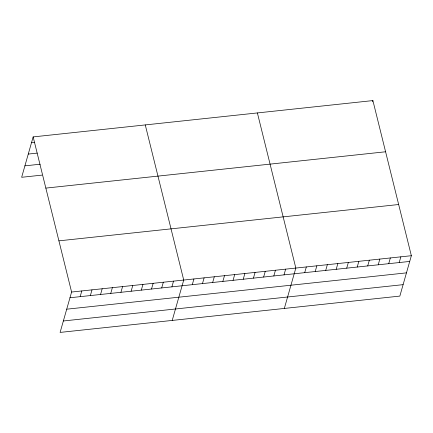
<?xml version="1.0" encoding="UTF-8"?>
<svg xmlns="http://www.w3.org/2000/svg" width="433" height="433" viewBox="0 0 433 433"><rect width="100%" height="100%" fill="white"/><g stroke="black" fill="none" stroke-linecap="round" stroke-linejoin="round"><path stroke-width="0.65" d="M33.152 136.909L71.602 292.037L60.1 332.414L399.848 296.091L411.35 255.708L372.9 100.586L33.152 136.909L21.65 177.292L42.033 175.111M80.17 296.665L81.794 290.944M90.362 295.571L91.991 289.856M100.553 294.483L102.183 288.768M110.745 293.395L112.374 287.674M120.937 292.302L122.566 286.586M131.129 291.214L132.758 285.499M141.32 290.126L142.95 284.405M151.512 289.033L153.141 283.317M161.709 287.945L163.333 282.229M171.901 286.857L173.53 281.136M172.215 320.431L183.722 280.048L145.272 124.921M192.284 284.676L193.914 278.96M202.476 283.583L204.105 277.867M212.668 282.495L214.297 276.779M222.86 281.407L224.489 275.691M233.051 280.313L234.681 274.598M243.243 279.225L244.872 273.51M253.44 278.138L255.064 272.417M263.632 277.044L265.261 271.329M273.824 275.956L275.453 270.241M284.016 274.868L285.645 269.147M284.335 308.442L295.836 268.059L257.386 112.932M304.708 272.655L306.337 266.939M315.208 271.534L316.837 265.813M372.537 101.852L372.9 100.586M325.713 270.409L327.343 264.693M336.214 269.288L337.843 263.567M346.714 268.162L348.343 262.447M357.214 267.042L358.843 261.321M367.714 265.916L369.344 260.201M378.22 264.796L379.844 259.08M388.72 263.67L390.35 257.954M399.221 262.55L400.85 256.834M31.522 142.625L34.71 142.284M28.264 154.067L37.184 153.114M24.908 165.85L40.199 164.215M45.844 188.101L385.587 151.777M58.915 240.845L398.663 204.517M71.602 292.037L411.35 255.708M69.973 297.752L409.721 261.429M66.714 309.189L406.463 272.866M63.359 320.977L403.107 284.654"/></g></svg>
